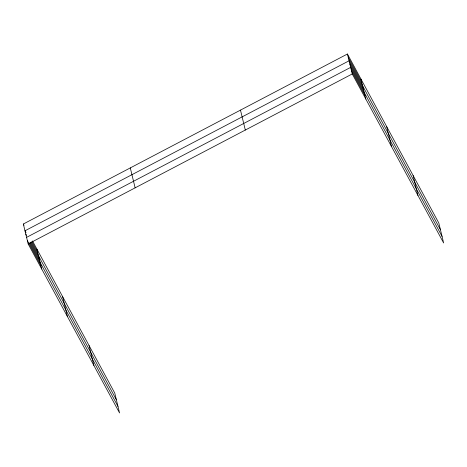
<?xml version="1.0" encoding="UTF-8"?>
<svg xmlns="http://www.w3.org/2000/svg" width="467" height="467" viewBox="0 0 467 467"><rect width="100%" height="100%" fill="white"/><g stroke="black" fill="none" stroke-linecap="round" stroke-linejoin="round"><path stroke-width="0.7" d="M32.503 240.937L114.748 393.045L119.57 412.986L28.172 243.955L23.35 224.008L347.43 54.014L438.828 223.045L443.65 242.992L352.252 73.955L347.43 54.014M26.584 237.37L350.664 67.376L442.056 236.407M28.172 243.955L352.252 73.955M348.248 57.4L361.808 82.478M440.469 229.828L349.071 60.792L24.99 230.791L26.006 232.671M349.865 64.084L363.425 89.162M351.458 70.663L365.019 95.741M23.35 224.008L24.027 225.263M31.966 241.818L37.728 252.478M31.091 242.075L116.388 399.822M25.784 234.084L26.461 235.333M30.53 242.858L39.345 259.156M29.631 243.015L117.976 406.407M27.378 240.663L40.938 265.741M413.143 175.539L417.965 195.486M386.676 126.592L391.498 146.539M360.991 79.086L365.813 99.033M240.482 110.113L245.309 130.054M130.299 167.91L135.121 187.857M89.063 345.539L93.885 365.48M62.596 296.592L67.417 316.538M36.911 249.086L41.732 269.027"/></g></svg>
